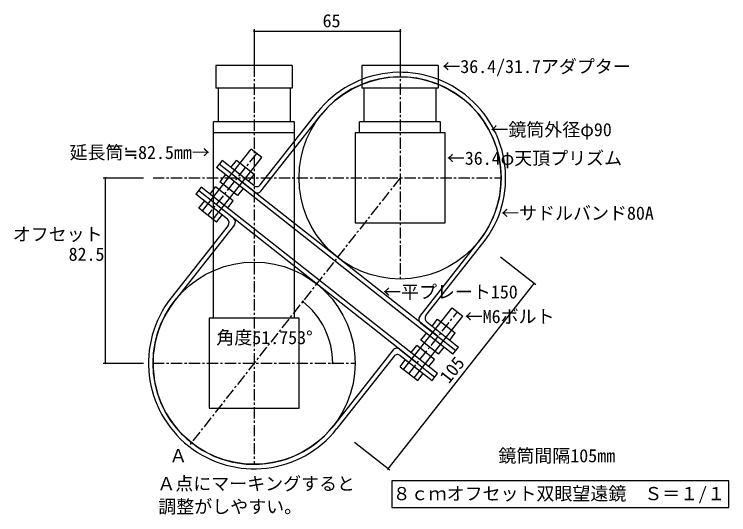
# Model space of a CAD drawing. Units: millimetres at full size, sheet at 1:1. Extents: x -159 to 159, y -112 to 111.
import ezdxf
from ezdxf.enums import TextEntityAlignment as Align

# ---------------------------------------------------------------- set-up
doc = ezdxf.new("R2010")
doc.units = ezdxf.units.MM
doc.header["$PDMODE"] = 32
doc.header["$PDSIZE"] = 0.5
doc.linetypes.add('CHAIN1', pattern=[8, 5, -1, 1, -1])
for name, color, linetype in [('0-0', 4, 'CHAIN1'), ('0-1', 7, 'Continuous'), ('0-2', 5, 'Continuous'), ('0-A', 7, 'Continuous')]:
    doc.layers.add(name, color=color, linetype=linetype)
doc.styles.add('ＭＳ ゴシック', font='')
doc.styles.get('ＭＳ ゴシック').set_extended_font_data('MS Gothic')

msp = doc.modelspace()

# ---------------------------------------------------------------- linework, layer by layer
at = {"layer": '0-0'}
for p, q in [((-52.389, 87.738), (-52.389, -89.724)), ((12.611, 87.738), (12.611, -7.262)), ((-97.389, 37.738), (57.611, 37.738)), ((12.611, 37.738), (-81.484, -81.636)), ((-97.389, -44.724), (-7.389, -44.724))]:
    msp.add_line(p, q, dxfattribs=at)
at = {"layer": '0-1'}
for p, q in [((-69.389, 87.738), (-69.389, 77.738)), ((-35.389, 87.738), (-69.389, 87.738)), ((29.611, 87.738), (29.611, 77.738)), ((-68.389, 77.738), (-68.389, 62.738)), ((-36.389, 77.738), (-36.389, 62.738)), ((29.611, 77.738), (-4.389, 77.738)), ((-3.389, 62.738), (-3.389, 77.738)), ((28.611, 62.738), (28.611, 77.738)), ((-34.389, 62.738), (-70.389, 62.738)), ((-70.389, -24.724), (-70.389, 62.738)), ((-34.389, -24.724), (-34.389, 62.738)), ((-5.389, 57.738), (-5.389, 62.738)), ((30.611, 62.738), (-5.389, 62.738)), ((30.611, 57.738), (30.611, 62.738)), ((-34.389, 57.738), (-70.389, 57.738))]:
    msp.add_line(p, q, dxfattribs=at)
for points in [[(-35.389, 87.738), (-35.389, 77.738), (-69.389, 77.738)], [(29.611, 87.738), (-4.389, 87.738), (-4.389, 77.738)]]:
    msp.add_lwpolyline(points, dxfattribs=at)
for points in [[(-7.389, 17.738), (32.611, 17.738), (32.611, 57.738), (-7.389, 57.738)], [(-72.389, -64.724), (-32.389, -64.724), (-32.389, -24.724), (-72.389, -24.724)]]:
    msp.add_lwpolyline(points, close=True, dxfattribs=at)
for centre in [(12.611, 37.738), (-52.389, -44.724)]:
    msp.add_circle(centre, 45, dxfattribs=at)
at = {"layer": '0-2'}
for p, q in [((-49.681, 34.634), (-24.3, 66.833)), ((-49.349, 31.825), (-22.73, 65.595)), ((-75.367, 23.048), (-53.7, 50.535)), ((-66.626, 45.444), (-69.103, 42.303)), ((-52.49, 34.301), (-66.626, 45.444)), ((-62.7, 42.349), (-60.224, 45.49)), ((-52.37, 39.3), (-60.224, 45.49)), ((36.134, -40.65), (-69.103, 42.303)), ((-52.158, 31.492), (-67.865, 43.873)), ((-65.176, 39.207), (-67.652, 36.066)), ((-54.846, 36.158), (-52.37, 39.3)), ((-59.799, 29.876), (-67.652, 36.066)), ((29.519, -32.889), (-60.011, 37.683)), ((-75.912, 33.664), (-78.388, 30.522)), ((-61.443, 19.712), (-77.15, 32.093)), ((29.325, -49.289), (-75.912, 33.664)), ((-71.985, 30.569), (-69.509, 33.71)), ((-61.656, 27.52), (-69.509, 33.71)), ((-57.322, 33.017), (-59.72, 29.975)), ((-64.252, 19.38), (-78.388, 30.522)), ((-76.938, 24.286), (-74.316, 27.612)), ((20.233, -44.669), (-69.297, 25.903)), ((-64.132, 24.378), (-61.656, 27.52)), ((-69.084, 18.095), (-76.938, 24.286)), ((-69.084, 18.095), (-66.462, 21.422)), ((-63.919, 16.571), (-89.3, -15.629)), ((-61.111, 16.903), (-87.73, -16.867)), ((21.333, -23.89), (47.952, 9.88)), ((24.141, -23.557), (49.522, 8.642)), ((65.229, -3.739), (65.229, -3.739)), ((18.875, -51.239), (40.541, -23.751)), ((21.665, -26.699), (37.372, -39.08)), ((24.474, -26.366), (38.61, -37.509)), ((21.878, -34.506), (24.354, -31.365)), ((34.684, -34.414), (37.16, -31.272)), ((29.731, -40.696), (21.878, -34.506)), ((17.544, -40.003), (20.021, -36.862)), ((27.874, -43.053), (20.021, -36.862)), ((29.731, -40.696), (32.207, -37.555)), ((36.134, -40.65), (38.61, -37.509)), ((9.571, -38.811), (-17.048, -72.582)), ((12.38, -38.479), (28.087, -50.86)), ((12.712, -41.288), (26.848, -52.431)), ((9.903, -41.62), (-15.478, -73.82)), ((12.592, -46.286), (15.068, -43.145)), ((25.398, -46.194), (27.874, -43.053)), ((12.592, -46.286), (20.446, -52.477)), ((20.446, -52.477), (22.922, -49.335)), ((26.848, -52.431), (29.325, -49.289))]:
    msp.add_line(p, q, dxfattribs=at)
at = {"layer": '0-2', "linetype": 'CHAIN1'}
for p, q in [((-51.344, 48.678), (-73.011, 21.191)), ((16.519, -49.381), (38.185, -21.894))]:
    msp.add_line(p, q, dxfattribs=at)
at = {"layer": '0-2'}
for points in [[(-70.655, 19.333), (-48.988, 46.821), (-53.7, 50.535)], [(14.163, -47.524), (35.829, -20.037), (40.541, -23.751)], [(26.83, -28.223), (29.306, -25.082), (37.16, -31.272)]]:
    msp.add_lwpolyline(points, dxfattribs=at)
for centre, radius, start, end in [((12.611, 37.738), 47, 321.753, 141.753), ((12.611, 37.738), 45, 321.753, 141.753), ((-51.252, 35.872), 2, 231.753, 321.75338), ((-50.919, 33.063), 2, 231.753, 321.75338), ((-65.49, 17.809), 2, 321.75338, 51.753), ((-62.681, 18.141), 2, 321.75338, 51.753), ((-52.389, -44.724), 47, 141.753, 321.753), ((-52.389, -44.724), 45, 141.753, 321.75338), ((22.903, -25.128), 2, 141.75338, 231.753), ((25.712, -24.795), 2, 141.75338, 231.753), ((11.141, -40.05), 2, 51.753, 141.75338), ((11.474, -42.858), 2, 51.753, 141.75338)]:
    msp.add_arc(centre, radius, start, end, dxfattribs=at)
at = {"layer": '0-A', "color": 4}
for p, q in [((-52.389, 104.002), (-52.389, 85.687)), ((-52.389, 103.002), (12.611, 103.002)), ((12.611, 104.002), (12.611, 85.687)), ((-119.541, 37.738), (-101.67, 37.738)), ((-118.541, -44.724), (-118.541, 37.738)), ((73.048, -9.902), (57.376, 2.451)), ((7.262, -91.744), (72.262, -9.283)), ((-119.541, -44.724), (-101.67, -44.724)), ((8.047, -92.363), (-7.624, -80.01))]:
    msp.add_line(p, q, dxfattribs=at)
at = {"layer": '0-A'}
msp.add_lwpolyline([(158.911, -97.002), (8.911, -97.002), (8.911, -109.002), (158.911, -109.002)], close=True, dxfattribs=at)
at = {"layer": '0-A', "color": 4}
msp.add_arc((-52.389, -44.724), 35, 0, 51.75338, dxfattribs=at)
at = {"layer": '0-A'}
for p in [(-52.389, 103.002), (12.611, 103.002), (-118.541, 37.738), (72.262, -9.283), (-30.722, -17.237), (-118.541, -44.724), (-17.389, -44.724), (-80.246, -80.065), (7.262, -91.744)]:
    msp.add_point(p, dxfattribs=at)

# ---------------------------------------------------------------- texts
at = {"layer": '0-2', "color": 7, "style": 'ＭＳ ゴシック'}
msp.add_text('オフセット', height=5.865, dxfattribs=at).set_placement((-159.831, 7.992), align=Align.BOTTOM_LEFT)
at = {"layer": '0-A', "style": 'ＭＳ ゴシック'}
for s, p in [('65', (-21.889, 103.002)), ('←36.4/31.7アダプター', (31.428, 82.649)), ('←鏡筒外径φ90', (52.841, 54.545)), ('延長筒≒82.5mm→', (-134.524, 44.397)), ('←36.4φ天頂プリズム', (33.435, 41.832)), ('←サドルバンド80A', (57.626, 17.386)), ('82.5', (-134.968, -0.888)), ('←平プレート150', (5.044, -17.668)), ('←M6ボルト', (41.413, -28.623)), ('角度51.753°', (-69.18, -37.984)), ('鏡筒間隔105mm', (56.385, -90.571)), ('Ａ', (-90.127, -90.571)), ('Ａ点にマーキングすると', (-95.455, -103.002)), ('８ｃｍオフセット双眼望遠鏡\u3000Ｓ＝１/１', (9.323, -107.442)), ('調整がしやすい。', (-95.011, -113.214))]:
    msp.add_text(s, height=5.865, dxfattribs=at).set_placement(p, align=Align.BOTTOM_LEFT)
msp.add_text('105', height=5.865, rotation=51.753, dxfattribs=at).set_placement((35.741, -55.245), align=Align.BOTTOM_LEFT)

doc.saveas('drawing.dxf')
